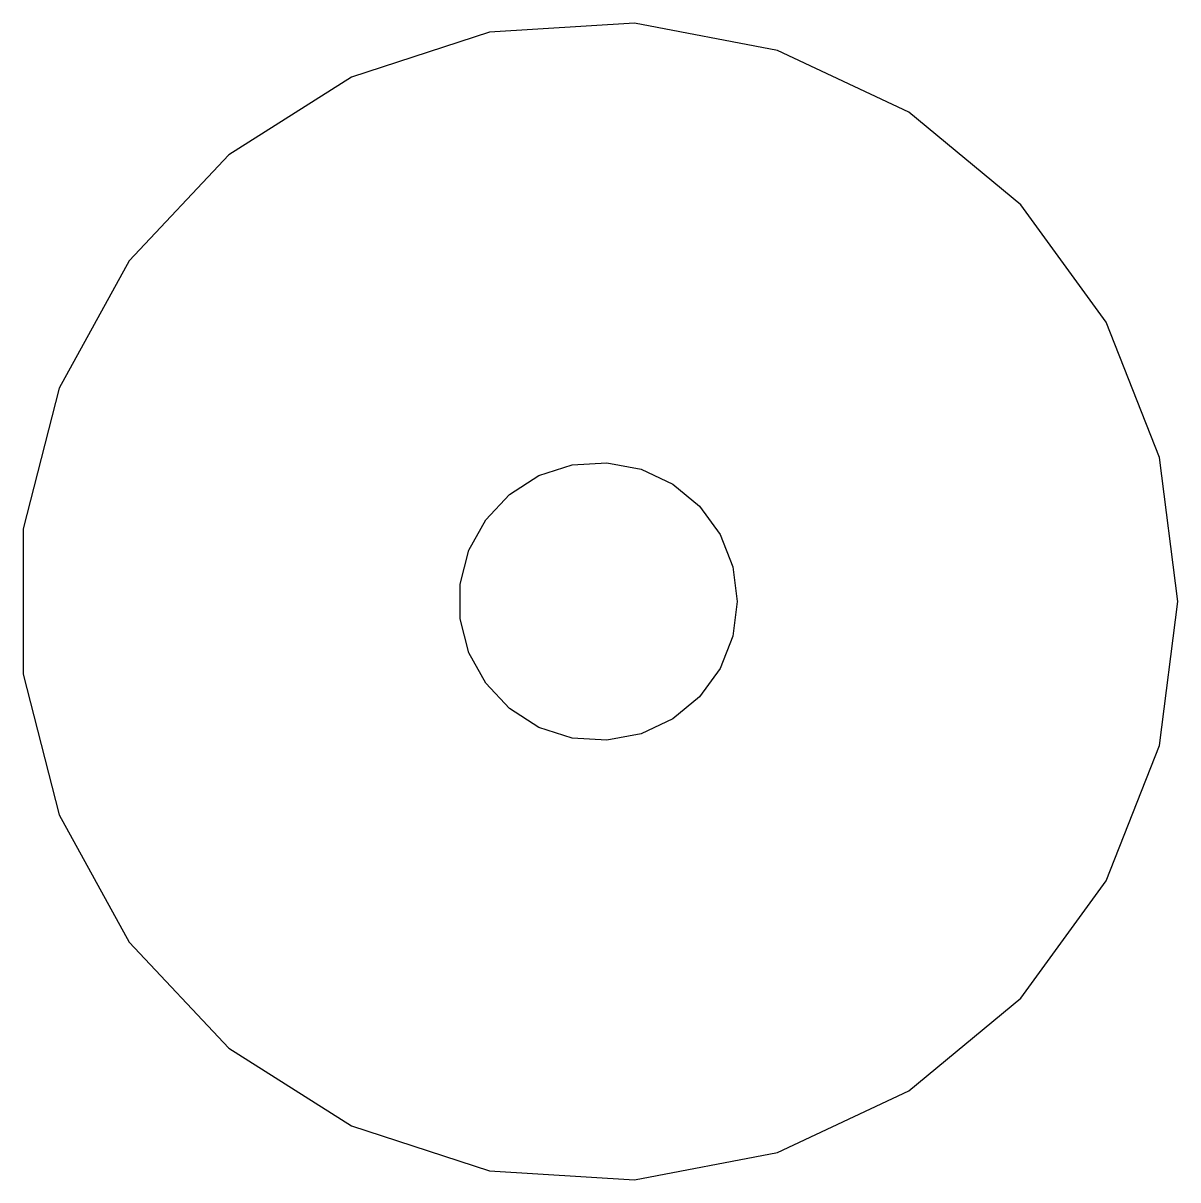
# Model space of a CAD drawing. Header units: metres. Extents: x -12.4 to 12.5, y -12.5 to 12.5.
import ezdxf

# ---------------------------------------------------------------- set-up
doc = ezdxf.new("R2010")
doc.units = ezdxf.units.M

msp = doc.modelspace()

# ---------------------------------------------------------------- linework, layer by layer
for p, q in [((0.784866, 12.4753), (-2.34225, 12.2786)), ((3.8627, 11.8882), (0.784866, 12.4753)), ((-2.34225, 12.2786), (-5.32224, 11.3103)), ((6.69783, 10.5541), (3.8627, 11.8882)), ((-5.32224, 11.3103), (-7.96779, 9.63141)), ((9.11211, 8.55682), (6.69783, 10.5541)), ((-7.96779, 9.63141), (-10.1127, 7.34731)), ((10.9538, 6.02191), (9.11211, 8.55682)), ((-10.1127, 7.34731), (-11.6222, 4.60155)), ((12.1073, 3.10861), (10.9538, 6.02191)), ((-11.6222, 4.60155), (-12.4014, 1.56665)), ((-0.562134, 2.94685), (0.18837, 2.99408)), ((0.18837, 2.99408), (0.927048, 2.85316)), ((12.5, 0), (12.1073, 3.10861)), ((-1.27733, 2.71448), (-0.562134, 2.94685)), ((0.927048, 2.85316), (1.60747, 2.53297)), ((-1.91226, 2.31154), (-1.27733, 2.71448)), ((1.60747, 2.53297), (2.1869, 2.05363)), ((-2.42705, 1.76335), (-1.91226, 2.31154)), ((2.1869, 2.05363), (2.62891, 1.44525)), ((-2.78932, 1.10437), (-2.42705, 1.76335)), ((-12.4014, 1.56665), (-12.4014, -1.56665)), ((2.62891, 1.44525), (2.90575, 0.746063)), ((-2.97633, 0.375992), (-2.78932, 1.10437)), ((2.90575, 0.746063), (3, 0)), ((-2.97633, -0.375992), (-2.97633, 0.375992)), ((3, 0), (2.90575, -0.746063)), ((12.1073, -3.10861), (12.5, 0)), ((-2.78932, -1.10437), (-2.97633, -0.375992)), ((2.90575, -0.746063), (2.62891, -1.44525)), ((-2.42705, -1.76335), (-2.78932, -1.10437)), ((2.62891, -1.44525), (2.1869, -2.05363)), ((-12.4014, -1.56665), (-11.6222, -4.60155)), ((-1.91226, -2.31154), (-2.42705, -1.76335)), ((2.1869, -2.05363), (1.60747, -2.53297)), ((-1.27733, -2.71448), (-1.91226, -2.31154)), ((-0.562134, -2.94685), (-1.27733, -2.71448)), ((1.60747, -2.53297), (0.927048, -2.85316)), ((0.18837, -2.99408), (-0.562134, -2.94685)), ((0.927048, -2.85316), (0.18837, -2.99408)), ((10.9538, -6.02191), (12.1073, -3.10861)), ((-11.6222, -4.60155), (-10.1127, -7.34731)), ((9.11211, -8.55682), (10.9538, -6.02191)), ((-10.1127, -7.34731), (-7.96779, -9.63141)), ((6.69783, -10.5541), (9.11211, -8.55682)), ((-7.96779, -9.63141), (-5.32224, -11.3103)), ((3.8627, -11.8882), (6.69783, -10.5541)), ((-5.32224, -11.3103), (-2.34225, -12.2786)), ((0.784866, -12.4753), (3.8627, -11.8882)), ((-2.34225, -12.2786), (0.784866, -12.4753))]:
    msp.add_line(p, q)

doc.saveas('drawing.dxf')
